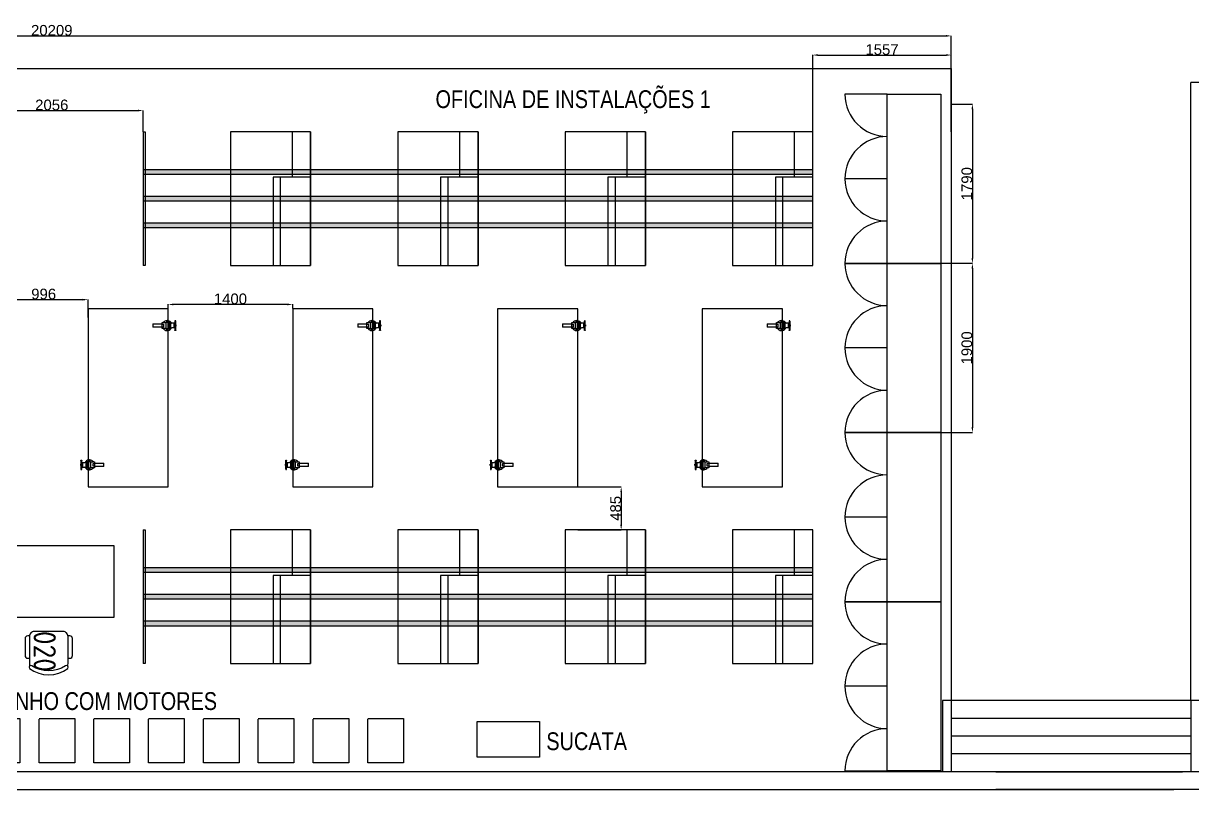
# Model space of a CAD drawing. Header units: millimetres. Extents: x 18768 to 1484868, y -11027 to 520152.
# Drawn here: x 174140 to 187274, y 267781 to 276387 of the extents above; entities that cross this region are included whole.
import ezdxf
from ezdxf.enums import TextEntityAlignment as Align

# ---------------------------------------------------------------- set-up
doc = ezdxf.new("R2010")
doc.units = ezdxf.units.MM
doc.linetypes.add('DASHED', pattern=[0.75, 0.55, -0.2])
doc.linetypes.add('DIVIDE', pattern=[2.15, 1.5, -0.2, 0.05, -0.15, 0.05, -0.2])
for name, color, linetype in [('4-MOBILIA', 4, 'Continuous'), ('A Construir', 1, 'Continuous'), ('L025-CONTORNO', 7, 'Continuous'), ('L025-IMAGIN', 1, 'DIVIDE'), ('L025-TEXTO', 7, 'Continuous'), ('L025-TRACEJ', 140, 'DASHED'), ('L035-ARRANJO-ADQUIRIR', 102, 'Continuous'), ('L035-ARRANJO-EXISTENTE', 180, 'Continuous'), ('PAREDES', 7, 'Continuous')]:
    doc.layers.add(name, color=color, linetype=linetype)
doc.styles.add('ISO-CP--25', font='isocp.shx', dxfattribs={"height": 250})
doc.styles.get("Standard").update_dxf_attribs({"font": 'arial.ttf'})
doc.dimstyles.new('ISO-25', dxfattribs={"dimtxt": 2.5, "dimasz": 2.5, "dimexe": 1.25, "dimexo": 0.625, "dimtad": 1, "dimtxsty": 'Standard', "dimcen": 2.5, "dimadec": 0, "dimazin": 0, "dimtfac": 1, "dimtmove": 0, "dimatfit": 3, "dimfxl": 1, "dimarcsym": 0})

# ---------------------------------------------------------------- blocks, each defined once
blk = doc.blocks.new('BL_SENAI_id9330820540')
at = {"layer": 'L025-TRACEJ', "color": 0}
blk.add_arc((-499, 243, 80), 800, 76.4167, 125, dxfattribs=at)
at = {"layer": 'L035-ARRANJO-EXISTENTE', "color": 0}
for p, q in [((-360, 1031, 80), (-499, 243, 80)), ((-449, 234, 80), (-310, 1022, 80)), ((-310, 1022, 80), (-360, 1031, 80)), ((-2268, -19, 80), (-958, 898, 80)), ((241, -814, 80), (-958, 898, 80)), ((-1244, -279, 80), (-1703, 376, 80)), ((-1720, 242, 80), (-2048, 12, 80)), ((-1809, -675, 80), (-499, 243, 80)), ((-1376, -250, 80), (-1720, 242, 80)), ((-499, 243, 80), (-449, 234, 80)), ((-2048, 12, 80), (-1703, -479, 80)), ((-1069, -1731, 80), (-2268, -19, 80)), ((-1703, -479, 80), (-1376, -250, 80)), ((-1219, -262, 80), (-480, -1319, 80)), ((-1162, -222, 80), (-422, -1278, 80)), ((-792, -750, 80), (-1439, -1203, 80)), ((-1069, -1731, 80), (241, -814, 80))]:
    blk.add_line(p, q, dxfattribs=at)
at = {"layer": 'L025-TEXTO', "style": 'ISO-CP--25'}
blk.add_attdef('rmp_mt_codmaterial', (15, 15), '', height=40, dxfattribs=at)
at = {"layer": 'L025-TEXTO', "style": 'ISO-CP--25', "flags": 1}
for tag in ['rmp_mt_nomeunid', 'rmp_mt_potencia', 'rmp_mt_cod']:
    blk.add_attdef(tag, (15, 15), '', height=40, dxfattribs=at)
blk = doc.blocks.new('*D130')
at = {"color": 0, "lineweight": -2, "transparency": 16777216}
for p, q in [((173431, 275169), (173431, 275409)), ((173491, 275408), (175427, 275408)), ((175487, 275169), (175487, 275409))]:
    blk.add_line(p, q, dxfattribs=at)
at = {"color": 0, "lineweight": 15, "transparency": 16777216}
for points in [[(173491, 275418), (173491, 275398), (173431, 275408)], [(175427, 275418), (175427, 275398), (175487, 275408)]]:
    blk.add_solid(points, dxfattribs=at)
at = {"layer": 'DEFPOINTS', "color": 0, "lineweight": 15, "transparency": 16777216}
for p in [(175487, 275408), (173431, 275168), (175487, 275168)]:
    blk.add_point(p, dxfattribs=at)
at = {"color": 0, "transparency": 16777216, "insert": (174459, 275470), "char_height": 120, "attachment_point": 5}
blk.add_mtext('2056', dxfattribs=at)
blk = doc.blocks.new('*D128')
at = {"color": 0, "lineweight": -2, "transparency": 16777216}
for p, q in [((183007, 275169), (183007, 276032)), ((183067, 276031), (184503, 276031)), ((184563, 275169), (184563, 276032))]:
    blk.add_line(p, q, dxfattribs=at)
at = {"color": 0, "lineweight": 15, "transparency": 16777216}
for points in [[(183067, 276041), (183067, 276021), (183007, 276031)], [(184503, 276041), (184503, 276021), (184563, 276031)]]:
    blk.add_solid(points, dxfattribs=at)
at = {"layer": 'DEFPOINTS', "color": 0, "lineweight": 15, "transparency": 16777216}
for p in [(184563, 276031), (183007, 275168), (184563, 275168)]:
    blk.add_point(p, dxfattribs=at)
at = {"color": 0, "transparency": 16777216, "insert": (183785, 276092), "char_height": 120, "attachment_point": 5}
blk.add_mtext('1557', dxfattribs=at)
blk = doc.blocks.new('*U123')
for p, q in [((-200, 250), (200, 250)), ((-200, -250), (-200, 242)), ((200, 250), (200, -250)), ((200, -250), (-200, -250))]:
    blk.add_line(p, q)
blk = doc.blocks.new('*U124')
at = {"color": 0, "linetype": 'ByBlock', "lineweight": -2, "transparency": 16777216}
for p in [(-8000, 0), (-7385, 0), (-6769, 0), (-6154, 0), (-5538, 0), (-4923, 0), (-4308, 0), (-3692, 0), (-3077, 0), (-2462, 0), (-1846, 0), (-1231, 0), (-615, 0), (0, 0)]:
    blk.add_blockref('*U123', p, dxfattribs=at)
blk = doc.blocks.new('BL_SENAI_id9320210400')
at = {"layer": 'L035-ARRANJO-ADQUIRIR', "color": 0}
for points in [[(-690, 550, -0.290756), (-310, 550, 0.829608), (-284, 579, 0.333333), (-716, 579, 0.829608), (-690, 550)], [(-710, 550, 0.129448), (-717, 523), (-717, 219, 0.414214), (-663, 164), (-338, 164, 0.414214), (-284, 219), (-284, 525, 0.120944), (-290, 550)], [(-717, 464), (-737, 464, 0.414214), (-767, 434), (-767, 244, 0.414214), (-737, 214), (-717, 214)], [(-284, 214), (-264, 214, 0.414214), (-234, 244), (-234, 434, 0.414214), (-264, 464), (-284, 464)]]:
    blk.add_lwpolyline(points, format="xyb", dxfattribs=at)
at = {"layer": 'L025-TEXTO', "style": 'ISO-CP--25'}
blk.add_attdef('rmp_mt_codmaterial', (15, 15), '', height=40, dxfattribs=at)
at = {"layer": 'L025-TEXTO', "style": 'ISO-CP--25', "flags": 1}
for tag in ['rmp_mt_nomeunid', 'rmp_mt_potencia', 'rmp_mt_cod']:
    blk.add_attdef(tag, (15, 15), '', height=40, dxfattribs=at)
blk = doc.blocks.new('BL_SENAI_id9320220810')
at = {"layer": 'L025-CONTORNO', "color": 0}
blk.add_lwpolyline([(-688, 238), (112, 238), (112, 1688), (-688, 1688)], close=True, dxfattribs=at)
at = {"layer": 'L025-TEXTO', "style": 'ISO-CP--25'}
blk.add_attdef('rmp_mt_codmaterial', (15, 15), '', height=40, dxfattribs=at)
at = {"layer": 'L025-TEXTO', "style": 'ISO-CP--25', "flags": 1}
for tag in ['rmp_mt_nomeunid', 'rmp_mt_potencia', 'rmp_mt_cod']:
    blk.add_attdef(tag, (15, 15), '', height=40, dxfattribs=at)
blk = doc.blocks.new('*D125')
at = {"color": 0, "lineweight": -2, "transparency": 16777216}
for p, q in [((164354, 275865), (164354, 276247)), ((164414, 276246), (184503, 276246)), ((184563, 275882), (184563, 276247))]:
    blk.add_line(p, q, dxfattribs=at)
at = {"color": 0, "lineweight": 15, "transparency": 16777216}
for points in [[(164414, 276256), (164414, 276236), (164354, 276246)], [(184503, 276256), (184503, 276236), (184563, 276246)]]:
    blk.add_solid(points, dxfattribs=at)
at = {"layer": 'DEFPOINTS', "color": 0, "lineweight": 15, "transparency": 16777216}
for p in [(184563, 276246), (164354, 275865), (184563, 275881)]:
    blk.add_point(p, dxfattribs=at)
at = {"color": 0, "transparency": 16777216, "insert": (174459, 276308), "char_height": 120, "attachment_point": 5}
blk.add_mtext('20209', dxfattribs=at)
blk = doc.blocks.new('*D126')
at = {"color": 0, "lineweight": -2, "transparency": 16777216}
for p, q in [((184564, 275481), (184801, 275481)), ((184800, 275421), (184800, 273752)), ((184564, 273692), (184801, 273692))]:
    blk.add_line(p, q, dxfattribs=at)
at = {"color": 0, "lineweight": 15, "transparency": 16777216}
for points in [[(184790, 275421), (184810, 275421), (184800, 275481)], [(184790, 273752), (184810, 273752), (184800, 273692)]]:
    blk.add_solid(points, dxfattribs=at)
at = {"layer": 'DEFPOINTS', "color": 0, "lineweight": 15, "transparency": 16777216}
for p in [(184563, 275481), (184563, 273692), (184800, 273692)]:
    blk.add_point(p, dxfattribs=at)
at = {"color": 0, "transparency": 16777216, "insert": (184738, 274586), "char_height": 120, "attachment_point": 5, "rotation": 90}
blk.add_mtext('1790', dxfattribs=at)
blk = doc.blocks.new('*D134')
at = {"color": 0, "lineweight": -2, "transparency": 16777216}
for p, q in [((184444, 273692), (184801, 273692)), ((184800, 273632), (184800, 271852)), ((184444, 271792), (184801, 271792))]:
    blk.add_line(p, q, dxfattribs=at)
at = {"color": 0, "lineweight": 15, "transparency": 16777216}
for points in [[(184790, 273632), (184810, 273632), (184800, 273692)], [(184790, 271852), (184810, 271852), (184800, 271792)]]:
    blk.add_solid(points, dxfattribs=at)
at = {"layer": 'DEFPOINTS', "color": 0, "lineweight": 15, "transparency": 16777216}
for p in [(184444, 273692), (184444, 271792), (184800, 271792)]:
    blk.add_point(p, dxfattribs=at)
at = {"color": 0, "transparency": 16777216, "insert": (184738, 272742), "char_height": 120, "attachment_point": 5, "rotation": 90}
blk.add_mtext('1900', dxfattribs=at)
blk = doc.blocks.new('*D137')
at = {"color": 0, "lineweight": -2, "transparency": 16777216}
for p, q in [((175766, 273183), (175766, 273232)), ((177106, 273230), (175826, 273230)), ((177166, 273183), (177166, 273232))]:
    blk.add_line(p, q, dxfattribs=at)
at = {"color": 0, "lineweight": 15, "transparency": 16777216}
for points in [[(175826, 273240), (175826, 273220), (175766, 273230)], [(177106, 273240), (177106, 273220), (177166, 273230)]]:
    blk.add_solid(points, dxfattribs=at)
at = {"layer": 'DEFPOINTS', "color": 0, "lineweight": 15, "transparency": 16777216}
for p in [(175766, 273230), (175766, 273183), (177166, 273183)]:
    blk.add_point(p, dxfattribs=at)
at = {"color": 0, "transparency": 16777216, "insert": (176466, 273292), "char_height": 120, "attachment_point": 5}
blk.add_mtext('1400', dxfattribs=at)
blk = doc.blocks.new('*D138')
at = {"color": 0, "lineweight": -2, "transparency": 16777216}
for p, q in [((173871, 273083), (173871, 273286)), ((173931, 273284), (174806, 273284)), ((174866, 273083), (174866, 273286))]:
    blk.add_line(p, q, dxfattribs=at)
at = {"color": 0, "lineweight": 15, "transparency": 16777216}
for points in [[(173931, 273294), (173931, 273274), (173871, 273284)], [(174806, 273294), (174806, 273274), (174866, 273284)]]:
    blk.add_solid(points, dxfattribs=at)
at = {"layer": 'DEFPOINTS', "color": 0, "lineweight": 15, "transparency": 16777216}
for p in [(174866, 273284), (173871, 273083), (174866, 273083)]:
    blk.add_point(p, dxfattribs=at)
at = {"color": 0, "transparency": 16777216, "insert": (174368, 273346), "char_height": 120, "attachment_point": 5}
blk.add_mtext('996', dxfattribs=at)
blk = doc.blocks.new('*D139')
at = {"color": 0, "lineweight": -2, "transparency": 16777216}
for p, q in [((180367, 271183), (180856, 271183)), ((180855, 271123), (180855, 270757)), ((180367, 270697), (180856, 270697))]:
    blk.add_line(p, q, dxfattribs=at)
at = {"color": 0, "lineweight": 15, "transparency": 16777216}
for points in [[(180845, 271123), (180865, 271123), (180855, 271183)], [(180845, 270757), (180865, 270757), (180855, 270697)]]:
    blk.add_solid(points, dxfattribs=at)
at = {"layer": 'DEFPOINTS', "color": 0, "lineweight": 15, "transparency": 16777216}
for p in [(180366, 271183), (180366, 270697), (180855, 270697)]:
    blk.add_point(p, dxfattribs=at)
at = {"color": 0, "transparency": 16777216, "insert": (180793, 270940), "char_height": 120, "attachment_point": 5, "rotation": 90}
blk.add_mtext('485', dxfattribs=at)

msp = doc.modelspace()

# ---------------------------------------------------------------- hatches: boundary and pattern name
at = {"true_color": 0xf4ee51}
h = msp.add_hatch(color=41, dxfattribs=at)
h.dxf.hatch_style = 1
h.paths.add_polyline_path([(176466.688, 274742.917), (175486.688, 274742.917), (175486.688, 274692.917), (176466.688, 274692.917)])
h.paths.add_polyline_path([(176946.553, 274742.917), (176466.688, 274742.917), (176466.688, 274692.917), (176946.553, 274692.917)])
h.paths.add_polyline_path([(177026.308, 274742.917), (176946.553, 274742.917), (176946.553, 274692.917), (177026.308, 274692.917)])
h.paths.add_polyline_path([(177366.688, 274742.917), (177026.308, 274742.917), (177026.308, 274692.917), (177366.688, 274692.917)])
h.paths.add_polyline_path([(178346.688, 274742.917), (177366.688, 274742.917), (177366.688, 274692.917), (178346.688, 274692.917)])
h.paths.add_polyline_path([(178826.553, 274742.917), (178346.688, 274742.917), (178346.688, 274692.917), (178826.553, 274692.917)])
h.paths.add_polyline_path([(178906.308, 274742.917), (178826.553, 274742.917), (178826.553, 274692.917), (178906.308, 274692.917)])
h.paths.add_polyline_path([(179246.688, 274742.917), (178906.308, 274742.917), (178906.308, 274692.917), (179246.688, 274692.917)])
h.paths.add_polyline_path([(180226.688, 274742.917), (179246.688, 274742.917), (179246.688, 274692.917), (180226.688, 274692.917)])
h.paths.add_polyline_path([(181126.688, 274742.917), (180226.688, 274742.917), (180226.688, 274692.917), (181126.688, 274692.917)])
h.paths.add_polyline_path([(182106.688, 274742.917), (181126.688, 274742.917), (181126.688, 274692.917), (182106.688, 274692.917)])
h.paths.add_polyline_path([(182586.553, 274742.917), (182106.688, 274742.917), (182106.688, 274692.917), (182586.553, 274692.917)])
h.paths.add_polyline_path([(182666.308, 274742.917), (182586.553, 274742.917), (182586.553, 274692.917), (182666.308, 274692.917)])
h.paths.add_polyline_path([(183006.688, 274742.917), (182666.308, 274742.917), (182666.308, 274692.917), (183006.688, 274692.917)])
h = msp.add_hatch(color=41, dxfattribs=at)
h.dxf.hatch_style = 1
h.paths.add_polyline_path([(176466.688, 274442.917), (175486.688, 274442.917), (175486.688, 274392.917), (176466.688, 274392.917)])
h.paths.add_polyline_path([(176946.553, 274442.917), (176466.688, 274442.917), (176466.688, 274392.917), (176946.553, 274392.917)])
h.paths.add_polyline_path([(177026.307, 274442.917), (176946.553, 274442.917), (176946.553, 274392.917), (177026.307, 274392.917)])
h.paths.add_polyline_path([(177366.688, 274442.917), (177026.307, 274442.917), (177026.307, 274392.917), (177366.688, 274392.917)])
h.paths.add_polyline_path([(178346.688, 274442.917), (177366.688, 274442.917), (177366.688, 274392.917), (178346.688, 274392.917)])
h.paths.add_polyline_path([(178826.553, 274442.917), (178346.688, 274442.917), (178346.688, 274392.917), (178826.553, 274392.917)])
h.paths.add_polyline_path([(178906.307, 274442.917), (178826.553, 274442.917), (178826.553, 274392.917), (178906.307, 274392.917)])
h.paths.add_polyline_path([(179246.688, 274442.917), (178906.307, 274442.917), (178906.307, 274392.917), (179246.688, 274392.917)])
h.paths.add_polyline_path([(180226.688, 274442.917), (179246.688, 274442.917), (179246.688, 274392.917), (180226.688, 274392.917)])
h.paths.add_polyline_path([(181126.688, 274442.917), (180226.688, 274442.917), (180226.688, 274392.917), (181126.688, 274392.917)])
h.paths.add_polyline_path([(182106.688, 274442.917), (181126.688, 274442.917), (181126.688, 274392.917), (182106.688, 274392.917)])
h.paths.add_polyline_path([(182586.553, 274442.917), (182106.688, 274442.917), (182106.688, 274392.917), (182586.553, 274392.917)])
h.paths.add_polyline_path([(182666.307, 274442.917), (182586.553, 274442.917), (182586.553, 274392.917), (182666.307, 274392.917)])
h.paths.add_polyline_path([(183006.688, 274442.917), (182666.307, 274442.917), (182666.307, 274392.917), (183006.688, 274392.917)])
h = msp.add_hatch(color=41, dxfattribs=at)
h.dxf.hatch_style = 1
h.paths.add_polyline_path([(176466.688, 274142.917), (175486.688, 274142.917), (175486.688, 274092.917), (176466.688, 274092.917)])
h.paths.add_polyline_path([(176946.553, 274142.917), (176466.688, 274142.917), (176466.688, 274092.917), (176946.553, 274092.917)])
h.paths.add_polyline_path([(177026.308, 274142.917), (176946.553, 274142.917), (176946.553, 274092.917), (177026.308, 274092.917)])
h.paths.add_polyline_path([(177366.688, 274142.917), (177026.308, 274142.917), (177026.308, 274092.917), (177366.688, 274092.917)])
h.paths.add_polyline_path([(178346.688, 274142.917), (177366.688, 274142.917), (177366.688, 274092.917), (178346.688, 274092.917)])
h.paths.add_polyline_path([(178826.553, 274142.917), (178346.688, 274142.917), (178346.688, 274092.917), (178826.553, 274092.917)])
h.paths.add_polyline_path([(178906.308, 274142.917), (178826.553, 274142.917), (178826.553, 274092.917), (178906.308, 274092.917)])
h.paths.add_polyline_path([(179246.688, 274142.917), (178906.308, 274142.917), (178906.308, 274092.917), (179246.688, 274092.917)])
h.paths.add_polyline_path([(180226.688, 274142.917), (179246.688, 274142.917), (179246.688, 274092.917), (180226.688, 274092.917)])
h.paths.add_polyline_path([(181126.688, 274142.917), (180226.688, 274142.917), (180226.688, 274092.917), (181126.688, 274092.917)])
h.paths.add_polyline_path([(182106.688, 274142.917), (181126.688, 274142.917), (181126.688, 274092.917), (182106.688, 274092.917)])
h.paths.add_polyline_path([(182586.553, 274142.917), (182106.688, 274142.917), (182106.688, 274092.917), (182586.553, 274092.917)])
h.paths.add_polyline_path([(182666.308, 274142.917), (182586.553, 274142.917), (182586.553, 274092.917), (182666.308, 274092.917)])
h.paths.add_polyline_path([(183006.688, 274142.917), (182666.308, 274142.917), (182666.308, 274092.917), (183006.688, 274092.917)])
h = msp.add_hatch(color=41, dxfattribs=at)
h.dxf.hatch_style = 1
h.paths.add_polyline_path([(176466.688, 270272.139), (175486.688, 270272.139), (175486.688, 270222.139), (176466.688, 270222.139)])
h.paths.add_polyline_path([(176946.553, 270272.139), (176466.688, 270272.139), (176466.688, 270222.139), (176946.553, 270222.139)])
h.paths.add_polyline_path([(177026.308, 270272.139), (176946.553, 270272.139), (176946.553, 270222.139), (177026.308, 270222.139)])
h.paths.add_polyline_path([(177366.688, 270272.139), (177026.308, 270272.139), (177026.308, 270222.139), (177366.688, 270222.139)])
h.paths.add_polyline_path([(178346.688, 270272.139), (177366.688, 270272.139), (177366.688, 270222.139), (178346.688, 270222.139)])
h.paths.add_polyline_path([(178826.553, 270272.139), (178346.688, 270272.139), (178346.688, 270222.139), (178826.553, 270222.139)])
h.paths.add_polyline_path([(178906.308, 270272.139), (178826.553, 270272.139), (178826.553, 270222.139), (178906.308, 270222.139)])
h.paths.add_polyline_path([(179246.688, 270272.139), (178906.308, 270272.139), (178906.308, 270222.139), (179246.688, 270222.139)])
h.paths.add_polyline_path([(180226.688, 270272.139), (179246.688, 270272.139), (179246.688, 270222.139), (180226.688, 270222.139)])
h.paths.add_polyline_path([(181126.688, 270272.139), (180226.688, 270272.139), (180226.688, 270222.139), (181126.688, 270222.139)])
h.paths.add_polyline_path([(182106.688, 270272.139), (181126.688, 270272.139), (181126.688, 270222.139), (182106.688, 270222.139)])
h.paths.add_polyline_path([(182586.553, 270272.139), (182106.688, 270272.139), (182106.688, 270222.139), (182586.553, 270222.139)])
h.paths.add_polyline_path([(182666.308, 270272.139), (182586.553, 270272.139), (182586.553, 270222.139), (182666.308, 270222.139)])
h.paths.add_polyline_path([(183006.688, 270272.139), (182666.308, 270272.139), (182666.308, 270222.139), (183006.688, 270222.139)])
h = msp.add_hatch(color=41, dxfattribs=at)
h.dxf.hatch_style = 1
h.paths.add_polyline_path([(176466.688, 269972.139), (175486.688, 269972.139), (175486.688, 269922.139), (176466.688, 269922.139)])
h.paths.add_polyline_path([(176946.553, 269972.139), (176466.688, 269972.139), (176466.688, 269922.139), (176946.553, 269922.139)])
h.paths.add_polyline_path([(177026.307, 269972.139), (176946.553, 269972.139), (176946.553, 269922.139), (177026.307, 269922.139)])
h.paths.add_polyline_path([(177366.688, 269972.139), (177026.307, 269972.139), (177026.307, 269922.139), (177366.688, 269922.139)])
h.paths.add_polyline_path([(178346.688, 269972.139), (177366.688, 269972.139), (177366.688, 269922.139), (178346.688, 269922.139)])
h.paths.add_polyline_path([(178826.553, 269972.139), (178346.688, 269972.139), (178346.688, 269922.139), (178826.553, 269922.139)])
h.paths.add_polyline_path([(178906.307, 269972.139), (178826.553, 269972.139), (178826.553, 269922.139), (178906.307, 269922.139)])
h.paths.add_polyline_path([(179246.688, 269972.139), (178906.307, 269972.139), (178906.307, 269922.139), (179246.688, 269922.139)])
h.paths.add_polyline_path([(180226.688, 269972.139), (179246.688, 269972.139), (179246.688, 269922.139), (180226.688, 269922.139)])
h.paths.add_polyline_path([(181126.688, 269972.139), (180226.688, 269972.139), (180226.688, 269922.139), (181126.688, 269922.139)])
h.paths.add_polyline_path([(182106.688, 269972.139), (181126.688, 269972.139), (181126.688, 269922.139), (182106.688, 269922.139)])
h.paths.add_polyline_path([(182586.553, 269972.139), (182106.688, 269972.139), (182106.688, 269922.139), (182586.553, 269922.139)])
h.paths.add_polyline_path([(182666.307, 269972.139), (182586.553, 269972.139), (182586.553, 269922.139), (182666.307, 269922.139)])
h.paths.add_polyline_path([(183006.688, 269972.139), (182666.307, 269972.139), (182666.307, 269922.139), (183006.688, 269922.139)])
h = msp.add_hatch(color=41, dxfattribs=at)
h.dxf.hatch_style = 1
h.paths.add_polyline_path([(176466.688, 269672.139), (175486.688, 269672.139), (175486.688, 269622.139), (176466.688, 269622.139)])
h.paths.add_polyline_path([(176946.553, 269672.139), (176466.688, 269672.139), (176466.688, 269622.139), (176946.553, 269622.139)])
h.paths.add_polyline_path([(177026.308, 269672.139), (176946.553, 269672.139), (176946.553, 269622.139), (177026.308, 269622.139)])
h.paths.add_polyline_path([(177366.688, 269672.139), (177026.308, 269672.139), (177026.308, 269622.139), (177366.688, 269622.139)])
h.paths.add_polyline_path([(178346.688, 269672.139), (177366.688, 269672.139), (177366.688, 269622.139), (178346.688, 269622.139)])
h.paths.add_polyline_path([(178826.553, 269672.139), (178346.688, 269672.139), (178346.688, 269622.139), (178826.553, 269622.139)])
h.paths.add_polyline_path([(178906.308, 269672.139), (178826.553, 269672.139), (178826.553, 269622.139), (178906.308, 269622.139)])
h.paths.add_polyline_path([(179246.688, 269672.139), (178906.308, 269672.139), (178906.308, 269622.139), (179246.688, 269622.139)])
h.paths.add_polyline_path([(180226.688, 269672.139), (179246.688, 269672.139), (179246.688, 269622.139), (180226.688, 269622.139)])
h.paths.add_polyline_path([(181126.688, 269672.139), (180226.688, 269672.139), (180226.688, 269622.139), (181126.688, 269622.139)])
h.paths.add_polyline_path([(182106.688, 269672.139), (181126.688, 269672.139), (181126.688, 269622.139), (182106.688, 269622.139)])
h.paths.add_polyline_path([(182586.553, 269672.139), (182106.688, 269672.139), (182106.688, 269622.139), (182586.553, 269622.139)])
h.paths.add_polyline_path([(182666.308, 269672.139), (182586.553, 269672.139), (182586.553, 269622.139), (182666.308, 269622.139)])
h.paths.add_polyline_path([(183006.688, 269672.139), (182666.308, 269672.139), (182666.308, 269622.139), (183006.688, 269622.139)])

# ---------------------------------------------------------------- linework, layer by layer
for p, q in [((175486.688, 275167.917), (175506.688, 275167.917)), ((175506.688, 275167.917), (175506.688, 273667.917)), ((176466.688, 275167.917), (176466.688, 273667.917)), ((177157.999, 275167.917), (177157.999, 274658.417)), ((178346.688, 275167.917), (178346.688, 273667.917)), ((179037.999, 275167.917), (179037.999, 274658.417)), ((180226.688, 275167.917), (180226.688, 273667.917)), ((180917.999, 275167.917), (180917.999, 274658.417)), ((182106.688, 275167.917), (182106.688, 273667.917)), ((182797.999, 275167.917), (182797.999, 274658.417)), ((183006.688, 274742.917), (175486.688, 274742.917)), ((175486.688, 274742.917), (175486.688, 274692.917)), ((175486.688, 274692.917), (183006.688, 274692.917)), ((177366.688, 274658.417), (176946.553, 274658.417)), ((176946.553, 274658.417), (176946.553, 273667.917)), ((177026.307, 274658.417), (177026.307, 273667.917)), ((179246.688, 274658.417), (178826.553, 274658.417)), ((178826.553, 274658.417), (178826.553, 273667.917)), ((178906.307, 274658.417), (178906.307, 273667.917)), ((181126.688, 274658.417), (180706.553, 274658.417)), ((180706.553, 274658.417), (180706.553, 273667.917)), ((180786.307, 274658.417), (180786.307, 273667.917)), ((183006.688, 274658.417), (182586.553, 274658.417)), ((182586.553, 274658.417), (182586.553, 273667.917)), ((182666.307, 274658.417), (182666.307, 273667.917)), ((183006.688, 274692.917), (183006.688, 274742.917)), ((183006.688, 274442.917), (175486.688, 274442.917)), ((175486.688, 274442.917), (175486.688, 274392.917)), ((175486.688, 274392.917), (183006.688, 274392.917)), ((183006.688, 274392.917), (183006.688, 274442.917)), ((183006.688, 274142.917), (175486.688, 274142.917)), ((175486.688, 274142.917), (175486.688, 274092.917)), ((183006.688, 274092.917), (183006.688, 274142.917)), ((175486.688, 274092.917), (183006.688, 274092.917)), ((175506.688, 273667.917), (175486.688, 273667.917)), ((175486.688, 270697.139), (175506.688, 270697.139)), ((175506.688, 270697.139), (175506.688, 269197.139)), ((176466.688, 270697.139), (176466.688, 269197.139)), ((177157.999, 270697.139), (177157.999, 270187.639)), ((178346.688, 270697.139), (178346.688, 269197.139)), ((179037.999, 270697.139), (179037.999, 270187.639)), ((180226.688, 270697.139), (180226.688, 269197.139)), ((180917.999, 270697.139), (180917.999, 270187.639)), ((182106.688, 270697.139), (182106.688, 269197.139)), ((182797.999, 270697.139), (182797.999, 270187.639)), ((183006.688, 270272.139), (175486.688, 270272.139)), ((175486.688, 270272.139), (175486.688, 270222.139)), ((175486.688, 270222.139), (183006.688, 270222.139)), ((177366.688, 270187.639), (176946.553, 270187.639)), ((176946.553, 270187.639), (176946.553, 269197.139)), ((177026.307, 270187.639), (177026.307, 269197.139)), ((179246.688, 270187.639), (178826.553, 270187.639)), ((178826.553, 270187.639), (178826.553, 269197.139)), ((178906.307, 270187.639), (178906.307, 269197.139)), ((181126.688, 270187.639), (180706.553, 270187.639)), ((180706.553, 270187.639), (180706.553, 269197.139)), ((180786.307, 270187.639), (180786.307, 269197.139)), ((183006.688, 270187.639), (182586.553, 270187.639)), ((182586.553, 270187.639), (182586.553, 269197.139)), ((182666.307, 270187.639), (182666.307, 269197.139)), ((183006.688, 270222.139), (183006.688, 270272.139)), ((183006.688, 269972.139), (175486.688, 269972.139)), ((175486.688, 269972.139), (175486.688, 269922.139)), ((175486.688, 269922.139), (183006.688, 269922.139)), ((183006.688, 269922.139), (183006.688, 269972.139)), ((183006.688, 269672.139), (175486.688, 269672.139)), ((175486.688, 269672.139), (175486.688, 269622.139)), ((183006.688, 269622.139), (183006.688, 269672.139)), ((175486.688, 269622.139), (183006.688, 269622.139)), ((175506.688, 269197.139), (175486.688, 269197.139)), ((179237.999, 268546.773), (179937.999, 268546.773)), ((179237.999, 268146.773), (179237.999, 268546.773)), ((179937.999, 268546.773), (179937.999, 268146.773)), ((179937.999, 268146.773), (179237.999, 268146.773))]:
    msp.add_line(p, q)
at = {"color": 2}
for p, q in [((183843.869, 274641.589), (183368.869, 274641.589)), ((183843.869, 272741.589), (183368.869, 272741.589)), ((183843.869, 270841.589), (183368.869, 270841.589)), ((183843.869, 268941.589), (183368.869, 268941.589))]:
    msp.add_line(p, q, dxfattribs=at)
for points in [[(183843.869, 275591.589), (183368.869, 275591.589, 0.414213562), (183843.869, 275116.589, 0.414213562), (183368.869, 274641.589, 0.414213562), (183843.869, 274166.589, 0.414213562), (183368.869, 273691.589), (183843.869, 273691.589)], [(183843.869, 273691.589), (183368.869, 273691.589, 0.414213562), (183843.869, 273216.589, 0.414213562), (183368.869, 272741.589, 0.414213562), (183843.869, 272266.589, 0.414213562), (183368.869, 271791.589), (183843.869, 271791.589)], [(183843.869, 271791.589), (183368.869, 271791.589, 0.414213562), (183843.869, 271316.589, 0.414213562), (183368.869, 270841.589, 0.414213562), (183843.869, 270366.589, 0.414213562), (183368.869, 269891.589), (183843.869, 269891.589)], [(183843.869, 269891.589), (183368.869, 269891.589, 0.414213562), (183843.869, 269416.589, 0.414213562), (183368.869, 268941.589, 0.414213562), (183843.869, 268466.589, 0.414213562), (183368.869, 267991.589), (183843.869, 267991.589)]]:
    msp.add_lwpolyline(points, format="xyb", dxfattribs=at)
for points in [[(184443.869, 275591.589), (184443.869, 273691.589), (183843.869, 273691.589), (183843.869, 275591.589)], [(184443.869, 273691.589), (184443.869, 271791.589), (183843.869, 271791.589), (183843.869, 273691.589)], [(184443.869, 271791.589), (184443.869, 269891.589), (183843.869, 269891.589), (183843.869, 271791.589)], [(184443.869, 269891.589), (184443.869, 267991.589), (183843.869, 267991.589), (183843.869, 269891.589)]]:
    msp.add_lwpolyline(points, close=True)
for points in [[(175486.688, 275167.917), (175486.688, 273667.917)], [(177366.688, 273667.917), (177366.688, 275167.917), (176466.688, 275167.917)], [(177366.688, 275167.917), (177366.688, 273667.917)], [(179246.688, 273667.917), (179246.688, 275167.917), (178346.688, 275167.917)], [(179246.688, 275167.917), (179246.688, 273667.917)], [(181126.688, 273667.917), (181126.688, 275167.917), (180226.688, 275167.917)], [(181126.688, 275167.917), (181126.688, 273667.917)], [(183006.688, 273667.917), (183006.688, 275167.917), (182106.688, 275167.917)], [(176466.688, 273667.917), (177366.688, 273667.917), (177366.688, 274692.917)], [(178346.688, 273667.917), (179246.688, 273667.917), (179246.688, 274692.917)], [(180226.688, 273667.917), (181126.688, 273667.917), (181126.688, 274692.917)], [(182106.688, 273667.917), (183006.688, 273667.917), (183006.688, 274692.917)], [(175486.688, 270697.139), (175486.688, 269197.139)], [(177366.688, 269197.139), (177366.688, 270697.139), (176466.688, 270697.139)], [(177366.688, 270697.139), (177366.688, 269197.139)], [(179246.688, 269197.139), (179246.688, 270697.139), (178346.688, 270697.139)], [(179246.688, 270697.139), (179246.688, 269197.139)], [(181126.688, 269197.139), (181126.688, 270697.139), (180226.688, 270697.139)], [(181126.688, 270697.139), (181126.688, 269197.139)], [(183006.688, 269197.139), (183006.688, 270697.139), (182106.688, 270697.139)], [(176466.688, 269197.139), (177366.688, 269197.139), (177366.688, 270222.139)], [(178346.688, 269197.139), (179246.688, 269197.139), (179246.688, 270222.139)], [(180226.688, 269197.139), (181126.688, 269197.139), (181126.688, 270222.139)], [(182106.688, 269197.139), (183006.688, 269197.139), (183006.688, 270222.139)]]:
    msp.add_lwpolyline(points)
at = {"layer": 'A Construir'}
for p, q in [((164354.028, 275881.257), (184563.279, 275881.257)), ((184563.279, 275881.257), (184563.279, 268781.257))]:
    msp.add_line(p, q, dxfattribs=at)
at = {"layer": 'L025-IMAGIN'}
for p in [(187253.279, 268781.257), (221923.279, 275721.257)]:
    msp.add_line(p, (187253.279, 275721.257), dxfattribs=at)
at = {"layer": 'L035-ARRANJO-ADQUIRIR'}
for p, q in [((175595.1, 273011.064), (175595.1, 272974.403)), ((175595.1, 273011.064), (175699.808, 273011.064)), ((175699.808, 272974.403), (175595.1, 272974.403)), ((175699.808, 273027.024), (175740.693, 273027.024)), ((175699.808, 272958.443), (175699.808, 273027.024)), ((175740.693, 272958.443), (175699.808, 272958.443)), ((175766.671, 273030.732), (175760.819, 273030.732)), ((175760.819, 273022.53), (175760.819, 272954.734)), ((175760.819, 272954.734), (175766.671, 272954.734)), ((175766.671, 272954.734), (175766.671, 273030.732)), ((175773.396, 273030.732), (175779.248, 273030.732)), ((175773.396, 272954.734), (175773.396, 273030.732)), ((175779.248, 272954.734), (175773.396, 272954.734)), ((175779.248, 273022.53), (175779.248, 272954.734)), ((175796.786, 272977.568), (175796.786, 273007.898)), ((175835.285, 273019.371), (175808.146, 273019.371)), ((175835.285, 272966.095), (175808.146, 272966.095)), ((175830.867, 273019.371), (175830.867, 272966.095)), ((175835.285, 273019.371), (175835.285, 272966.095)), ((177895.1, 273011.064), (177895.1, 272974.403)), ((177895.1, 273011.064), (177999.808, 273011.064)), ((177999.808, 272974.403), (177895.1, 272974.403)), ((177999.808, 273027.024), (178040.693, 273027.024)), ((177999.808, 272958.443), (177999.808, 273027.024)), ((178040.693, 272958.443), (177999.808, 272958.443)), ((178066.671, 273030.732), (178060.819, 273030.732)), ((178060.819, 273022.53), (178060.819, 272954.734)), ((178060.819, 272954.734), (178066.671, 272954.734)), ((178066.671, 272954.734), (178066.671, 273030.732)), ((178073.396, 273030.732), (178079.248, 273030.732)), ((178073.396, 272954.734), (178073.396, 273030.732)), ((178079.248, 272954.734), (178073.396, 272954.734)), ((178079.248, 273022.53), (178079.248, 272954.734)), ((178096.786, 272977.568), (178096.786, 273007.898)), ((178135.285, 273019.371), (178108.146, 273019.371)), ((178135.285, 272966.095), (178108.146, 272966.095)), ((178130.867, 273019.371), (178130.867, 272966.095)), ((178135.285, 273019.371), (178135.285, 272966.095)), ((180195.1, 273011.064), (180195.1, 272974.403)), ((180195.1, 273011.064), (180299.808, 273011.064)), ((180299.808, 272974.403), (180195.1, 272974.403)), ((180299.808, 273027.024), (180340.693, 273027.024)), ((180299.808, 272958.443), (180299.808, 273027.024)), ((180340.693, 272958.443), (180299.808, 272958.443)), ((180366.671, 273030.732), (180360.819, 273030.732)), ((180360.819, 273022.53), (180360.819, 272954.734)), ((180360.819, 272954.734), (180366.671, 272954.734)), ((180366.671, 272954.734), (180366.671, 273030.732)), ((180373.396, 273030.732), (180379.248, 273030.732)), ((180373.396, 272954.734), (180373.396, 273030.732)), ((180379.248, 272954.734), (180373.396, 272954.734)), ((180379.248, 273022.53), (180379.248, 272954.734)), ((180396.786, 272977.568), (180396.786, 273007.898)), ((180435.285, 273019.371), (180408.146, 273019.371)), ((180435.285, 272966.095), (180408.146, 272966.095)), ((180430.867, 273019.371), (180430.867, 272966.095)), ((180435.285, 273019.371), (180435.285, 272966.095)), ((182495.1, 273011.064), (182495.1, 272974.403)), ((182495.1, 273011.064), (182599.808, 273011.064)), ((182599.808, 272974.403), (182495.1, 272974.403)), ((182599.808, 273027.024), (182640.693, 273027.024)), ((182599.808, 272958.443), (182599.808, 273027.024)), ((182640.693, 272958.443), (182599.808, 272958.443)), ((182666.671, 273030.732), (182660.819, 273030.732)), ((182660.819, 273022.53), (182660.819, 272954.734)), ((182660.819, 272954.734), (182666.671, 272954.734)), ((182666.671, 272954.734), (182666.671, 273030.732)), ((182673.396, 273030.732), (182679.248, 273030.732)), ((182673.396, 272954.734), (182673.396, 273030.732)), ((182679.248, 272954.734), (182673.396, 272954.734)), ((182679.248, 273022.53), (182679.248, 272954.734)), ((182696.786, 272977.568), (182696.786, 273007.898)), ((182735.285, 273019.371), (182708.146, 273019.371)), ((182735.285, 272966.095), (182708.146, 272966.095)), ((182730.867, 273019.371), (182730.867, 272966.095)), ((182735.285, 273019.371), (182735.285, 272966.095)), ((174802.292, 271402.146), (174802.292, 271455.422)), ((174802.292, 271455.422), (174829.43, 271455.422)), ((174802.292, 271402.146), (174829.43, 271402.146)), ((174806.709, 271402.146), (174806.709, 271455.422)), ((174840.791, 271443.948), (174840.791, 271413.619)), ((174858.328, 271466.783), (174864.18, 271466.783)), ((174858.328, 271398.987), (174858.328, 271466.783)), ((174864.18, 271390.785), (174858.328, 271390.785)), ((174864.18, 271466.783), (174864.18, 271390.785)), ((174876.757, 271466.783), (174870.906, 271466.783)), ((174870.906, 271466.783), (174870.906, 271390.785)), ((174870.906, 271390.785), (174876.757, 271390.785)), ((174876.757, 271398.987), (174876.757, 271466.783)), ((174896.884, 271463.074), (174937.768, 271463.074)), ((174937.768, 271394.493), (174896.884, 271394.493)), ((174937.768, 271463.074), (174937.768, 271394.493)), ((174937.768, 271447.114), (175042.476, 271447.114)), ((175042.476, 271410.453), (174937.768, 271410.453)), ((175042.476, 271410.453), (175042.476, 271447.114)), ((177102.292, 271402.146), (177102.292, 271455.422)), ((177102.292, 271455.422), (177129.43, 271455.422)), ((177102.292, 271402.146), (177129.43, 271402.146)), ((177106.709, 271402.146), (177106.709, 271455.422)), ((177140.791, 271443.948), (177140.791, 271413.619)), ((177158.328, 271466.783), (177164.18, 271466.783)), ((177158.328, 271398.987), (177158.328, 271466.783)), ((177164.18, 271390.785), (177158.328, 271390.785)), ((177164.18, 271466.783), (177164.18, 271390.785)), ((177176.757, 271466.783), (177170.906, 271466.783)), ((177170.906, 271466.783), (177170.906, 271390.785)), ((177170.906, 271390.785), (177176.757, 271390.785)), ((177176.757, 271398.987), (177176.757, 271466.783)), ((177196.884, 271463.074), (177237.768, 271463.074)), ((177237.768, 271394.493), (177196.884, 271394.493)), ((177237.768, 271463.074), (177237.768, 271394.493)), ((177237.768, 271447.114), (177342.476, 271447.114)), ((177342.476, 271410.453), (177237.768, 271410.453)), ((177342.476, 271410.453), (177342.476, 271447.114)), ((179402.292, 271402.146), (179402.292, 271455.422)), ((179402.292, 271455.422), (179429.43, 271455.422)), ((179402.292, 271402.146), (179429.43, 271402.146)), ((179406.709, 271402.146), (179406.709, 271455.422)), ((179440.791, 271443.948), (179440.791, 271413.619)), ((179458.328, 271466.783), (179464.18, 271466.783)), ((179458.328, 271398.987), (179458.328, 271466.783)), ((179464.18, 271390.785), (179458.328, 271390.785)), ((179464.18, 271466.783), (179464.18, 271390.785)), ((179476.757, 271466.783), (179470.906, 271466.783)), ((179470.906, 271466.783), (179470.906, 271390.785)), ((179470.906, 271390.785), (179476.757, 271390.785)), ((179476.757, 271398.987), (179476.757, 271466.783)), ((179496.884, 271463.074), (179537.768, 271463.074)), ((179537.768, 271394.493), (179496.884, 271394.493)), ((179537.768, 271463.074), (179537.768, 271394.493)), ((179537.768, 271447.114), (179642.476, 271447.114)), ((179642.476, 271410.453), (179537.768, 271410.453)), ((179642.476, 271410.453), (179642.476, 271447.114)), ((181702.292, 271402.146), (181702.292, 271455.422)), ((181702.292, 271455.422), (181729.43, 271455.422)), ((181702.292, 271402.146), (181729.43, 271402.146)), ((181706.709, 271402.146), (181706.709, 271455.422)), ((181740.791, 271443.948), (181740.791, 271413.619)), ((181758.328, 271466.783), (181764.18, 271466.783)), ((181758.328, 271398.987), (181758.328, 271466.783)), ((181764.18, 271390.785), (181758.328, 271390.785)), ((181764.18, 271466.783), (181764.18, 271390.785)), ((181776.757, 271466.783), (181770.906, 271466.783)), ((181770.906, 271466.783), (181770.906, 271390.785)), ((181770.906, 271390.785), (181776.757, 271390.785)), ((181776.757, 271398.987), (181776.757, 271466.783)), ((181796.884, 271463.074), (181837.768, 271463.074)), ((181837.768, 271394.493), (181796.884, 271394.493)), ((181837.768, 271463.074), (181837.768, 271394.493)), ((181837.768, 271447.114), (181942.476, 271447.114)), ((181942.476, 271410.453), (181837.768, 271410.453)), ((181942.476, 271410.453), (181942.476, 271447.114))]:
    msp.add_line(p, q, dxfattribs=at)
for points in [[(174866.307, 273182.528), (174866.307, 271182.528), (175766.307, 271182.528), (175766.307, 273182.528)], [(177166.307, 273182.528), (177166.307, 271182.528), (178066.307, 271182.528), (178066.307, 273182.528)], [(179466.307, 273182.528), (179466.307, 271182.528), (180366.307, 271182.528), (180366.307, 273182.528)], [(181766.307, 273182.528), (181766.307, 271182.528), (182666.307, 271182.528), (182666.307, 273182.528)], [(175841.284, 273046.392), (175841.284, 273042.278), (175850.675, 273042.278), (175850.675, 273046.392)], [(178141.284, 273046.392), (178141.284, 273042.278), (178150.675, 273042.278), (178150.675, 273046.392)], [(180441.284, 273046.392), (180441.284, 273042.278), (180450.675, 273042.278), (180450.675, 273046.392)], [(182741.284, 273046.392), (182741.284, 273042.278), (182750.675, 273042.278), (182750.675, 273046.392)], [(175699.808, 272976.554), (175699.808, 273008.912), (175715.469, 273008.912), (175715.469, 272976.554)], [(175743.281, 273030.732), (175760.819, 273030.732), (175760.819, 272954.734), (175743.281, 272954.734)], [(175796.786, 273030.732), (175779.248, 273030.732), (175779.248, 272954.734), (175796.786, 272954.734)], [(175835.285, 272984.725), (175835.285, 273000.522), (175853.903, 273000.522), (175853.903, 272984.725)], [(175841.284, 272938.855), (175841.284, 272942.969), (175850.675, 272942.969), (175850.675, 272938.855)], [(177999.808, 272976.554), (177999.808, 273008.912), (178015.469, 273008.912), (178015.469, 272976.554)], [(178043.281, 273030.732), (178060.819, 273030.732), (178060.819, 272954.734), (178043.281, 272954.734)], [(178096.786, 273030.732), (178079.248, 273030.732), (178079.248, 272954.734), (178096.786, 272954.734)], [(178135.285, 272984.725), (178135.285, 273000.522), (178153.903, 273000.522), (178153.903, 272984.725)], [(178141.284, 272938.855), (178141.284, 272942.969), (178150.675, 272942.969), (178150.675, 272938.855)], [(180299.808, 272976.554), (180299.808, 273008.912), (180315.469, 273008.912), (180315.469, 272976.554)], [(180343.281, 273030.732), (180360.819, 273030.732), (180360.819, 272954.734), (180343.281, 272954.734)], [(180396.786, 273030.732), (180379.248, 273030.732), (180379.248, 272954.734), (180396.786, 272954.734)], [(180435.285, 272984.725), (180435.285, 273000.522), (180453.903, 273000.522), (180453.903, 272984.725)], [(180441.284, 272938.855), (180441.284, 272942.969), (180450.675, 272942.969), (180450.675, 272938.855)], [(182599.808, 272976.554), (182599.808, 273008.912), (182615.469, 273008.912), (182615.469, 272976.554)], [(182643.281, 273030.732), (182660.819, 273030.732), (182660.819, 272954.734), (182643.281, 272954.734)], [(182696.786, 273030.732), (182679.248, 273030.732), (182679.248, 272954.734), (182696.786, 272954.734)], [(182735.285, 272984.725), (182735.285, 273000.522), (182753.903, 273000.522), (182753.903, 272984.725)], [(182741.284, 272938.855), (182741.284, 272942.969), (182750.675, 272942.969), (182750.675, 272938.855)], [(174796.293, 271482.662), (174796.293, 271478.548), (174786.901, 271478.548), (174786.901, 271482.662)], [(177096.293, 271482.662), (177096.293, 271478.548), (177086.901, 271478.548), (177086.901, 271482.662)], [(179396.293, 271482.662), (179396.293, 271478.548), (179386.901, 271478.548), (179386.901, 271482.662)], [(181696.293, 271482.662), (181696.293, 271478.548), (181686.901, 271478.548), (181686.901, 271482.662)], [(174802.292, 271436.791), (174802.292, 271420.995), (174783.673, 271420.995), (174783.673, 271436.791)], [(174796.293, 271375.125), (174796.293, 271379.239), (174786.901, 271379.239), (174786.901, 271375.125)], [(174840.791, 271390.785), (174858.328, 271390.785), (174858.328, 271466.783), (174840.791, 271466.783)], [(174894.295, 271390.785), (174876.757, 271390.785), (174876.757, 271466.783), (174894.295, 271466.783)], [(174937.768, 271444.962), (174937.768, 271412.605), (174922.108, 271412.605), (174922.108, 271444.962)], [(177102.292, 271436.791), (177102.292, 271420.995), (177083.673, 271420.995), (177083.673, 271436.791)], [(177096.293, 271375.125), (177096.293, 271379.239), (177086.901, 271379.239), (177086.901, 271375.125)], [(177140.791, 271390.785), (177158.328, 271390.785), (177158.328, 271466.783), (177140.791, 271466.783)], [(177194.295, 271390.785), (177176.757, 271390.785), (177176.757, 271466.783), (177194.295, 271466.783)], [(177237.768, 271444.962), (177237.768, 271412.605), (177222.108, 271412.605), (177222.108, 271444.962)], [(179402.292, 271436.791), (179402.292, 271420.995), (179383.673, 271420.995), (179383.673, 271436.791)], [(179396.293, 271375.125), (179396.293, 271379.239), (179386.901, 271379.239), (179386.901, 271375.125)], [(179440.791, 271390.785), (179458.328, 271390.785), (179458.328, 271466.783), (179440.791, 271466.783)], [(179494.295, 271390.785), (179476.757, 271390.785), (179476.757, 271466.783), (179494.295, 271466.783)], [(179537.768, 271444.962), (179537.768, 271412.605), (179522.108, 271412.605), (179522.108, 271444.962)], [(181702.292, 271436.791), (181702.292, 271420.995), (181683.673, 271420.995), (181683.673, 271436.791)], [(181696.293, 271375.125), (181696.293, 271379.239), (181686.901, 271379.239), (181686.901, 271375.125)], [(181740.791, 271390.785), (181758.328, 271390.785), (181758.328, 271466.783), (181740.791, 271466.783)], [(181794.295, 271390.785), (181776.757, 271390.785), (181776.757, 271466.783), (181794.295, 271466.783)], [(181837.768, 271444.962), (181837.768, 271412.605), (181822.108, 271412.605), (181822.108, 271444.962)]]:
    msp.add_lwpolyline(points, close=True, dxfattribs=at)
for points in [[(175843.925, 273000.522), (175843.925, 273042.278), (175848.034, 273042.278), (175848.034, 273000.522)], [(175848.034, 272984.725), (175848.034, 272942.969), (175843.925, 272942.969), (175843.925, 272984.725)], [(178143.925, 273000.522), (178143.925, 273042.278), (178148.034, 273042.278), (178148.034, 273000.522)], [(178148.034, 272984.725), (178148.034, 272942.969), (178143.925, 272942.969), (178143.925, 272984.725)], [(180443.925, 273000.522), (180443.925, 273042.278), (180448.034, 273042.278), (180448.034, 273000.522)], [(180448.034, 272984.725), (180448.034, 272942.969), (180443.925, 272942.969), (180443.925, 272984.725)], [(182743.925, 273000.522), (182743.925, 273042.278), (182748.034, 273042.278), (182748.034, 273000.522)], [(182748.034, 272984.725), (182748.034, 272942.969), (182743.925, 272942.969), (182743.925, 272984.725)], [(174789.543, 271436.791), (174789.543, 271478.548), (174793.651, 271478.548), (174793.651, 271436.791)], [(177089.543, 271436.791), (177089.543, 271478.548), (177093.651, 271478.548), (177093.651, 271436.791)], [(179389.543, 271436.791), (179389.543, 271478.548), (179393.651, 271478.548), (179393.651, 271436.791)], [(181689.543, 271436.791), (181689.543, 271478.548), (181693.651, 271478.548), (181693.651, 271436.791)], [(174793.651, 271420.995), (174793.651, 271379.239), (174789.543, 271379.239), (174789.543, 271420.995)], [(177093.651, 271420.995), (177093.651, 271379.239), (177089.543, 271379.239), (177089.543, 271420.995)], [(179393.651, 271420.995), (179393.651, 271379.239), (179389.543, 271379.239), (179389.543, 271420.995)], [(181693.651, 271420.995), (181693.651, 271379.239), (181689.543, 271379.239), (181689.543, 271420.995)]]:
    msp.add_lwpolyline(points, dxfattribs=at)
for centre in [(175754.032, 273039.382), (175754.032, 272946.085), (178054.032, 273039.382), (178054.032, 272946.085), (180354.032, 273039.382), (180354.032, 272946.085), (182654.032, 273039.382), (182654.032, 272946.085), (174883.544, 271475.432), (177183.544, 271475.432), (179483.544, 271475.432), (181783.544, 271475.432), (174883.544, 271382.135), (177183.544, 271382.135), (179483.544, 271382.135), (181783.544, 271382.135)]:
    msp.add_circle(centre, 4.459, dxfattribs=at)
for centre, radius, start, end in [((175755.345, 272992.733), 55.537, 41.738552, 141.8706706), ((178055.345, 272992.733), 55.537, 41.738552, 141.8706706), ((180355.345, 272992.733), 55.537, 41.738552, 141.8706706), ((182655.345, 272992.733), 55.537, 41.738552, 141.8706706), ((175755.345, 272992.733), 55.537, 218.1293294, 318.261448), ((175740.693, 273029.612), 2.588, 270, 0), ((175740.693, 272955.854), 2.588, 0, 90), ((175808.146, 273030.732), 11.36, 180, 270), ((175808.146, 272954.734), 11.36, 90, 180), ((178055.345, 272992.733), 55.537, 218.1293294, 318.261448), ((178040.693, 273029.612), 2.588, 270, 0), ((178040.693, 272955.854), 2.588, 0, 90), ((178108.146, 273030.732), 11.36, 180, 270), ((178108.146, 272954.734), 11.36, 90, 180), ((180355.345, 272992.733), 55.537, 218.1293294, 318.261448), ((180340.693, 273029.612), 2.588, 270, 0), ((180340.693, 272955.854), 2.588, 0, 90), ((180408.146, 273030.732), 11.36, 180, 270), ((180408.146, 272954.734), 11.36, 90, 180), ((182655.345, 272992.733), 55.537, 218.1293294, 318.261448), ((182640.693, 273029.612), 2.588, 270, 0), ((182640.693, 272955.854), 2.588, 0, 90), ((182708.146, 273030.732), 11.36, 180, 270), ((182708.146, 272954.734), 11.36, 90, 180), ((174882.231, 271428.784), 55.537, 38.1293294, 138.261448), ((177182.231, 271428.784), 55.537, 38.1293294, 138.261448), ((179482.231, 271428.784), 55.537, 38.1293294, 138.261448), ((181782.231, 271428.784), 55.537, 38.1293294, 138.261448), ((174829.43, 271466.783), 11.36, 270, 0), ((174829.43, 271390.785), 11.36, 0, 90), ((174882.231, 271428.784), 55.537, 221.738552, 321.8706706), ((174896.884, 271465.663), 2.588, 180, 270), ((174896.884, 271391.905), 2.588, 90, 180), ((177129.43, 271466.783), 11.36, 270, 0), ((177129.43, 271390.785), 11.36, 0, 90), ((177182.231, 271428.784), 55.537, 221.738552, 321.8706706), ((177196.884, 271465.663), 2.588, 180, 270), ((177196.884, 271391.905), 2.588, 90, 180), ((179429.43, 271466.783), 11.36, 270, 0), ((179429.43, 271390.785), 11.36, 0, 90), ((179482.231, 271428.784), 55.537, 221.738552, 321.8706706), ((179496.884, 271465.663), 2.588, 180, 270), ((179496.884, 271391.905), 2.588, 90, 180), ((181729.43, 271466.783), 11.36, 270, 0), ((181729.43, 271390.785), 11.36, 0, 90), ((181782.231, 271428.784), 55.537, 221.738552, 321.8706706), ((181796.884, 271465.663), 2.588, 180, 270), ((181796.884, 271391.905), 2.588, 90, 180)]:
    msp.add_arc(centre, radius, start, end, dxfattribs=at)
at = {"layer": 'PAREDES'}
for p, q in [((184463.279, 268781.257), (184463.279, 267981.257)), ((187353.279, 268781.257), (184463.279, 268781.257)), ((187213.279, 268781.257), (184563.279, 268781.257)), ((184563.279, 268781.257), (184563.279, 267981.257)), ((187233.279, 268781.257), (184583.279, 268781.257)), ((187253.279, 268781.257), (184638.279, 268781.257)), ((187253.279, 268781.257), (184658.279, 268781.257)), ((187253.279, 268781.257), (187253.279, 267981.257)), ((187213.279, 268581.257), (184563.279, 268581.257)), ((187233.279, 268581.257), (184583.279, 268581.257)), ((187253.279, 268581.257), (184638.279, 268581.257)), ((187253.279, 268581.257), (184658.279, 268581.257)), ((187213.279, 268381.257), (184563.279, 268381.257)), ((187233.279, 268381.257), (184583.279, 268381.257)), ((187253.279, 268381.257), (184638.279, 268381.257)), ((187253.279, 268381.257), (184658.279, 268381.257)), ((187213.279, 268181.257), (184563.279, 268181.257)), ((187233.279, 268181.257), (184583.279, 268181.257)), ((187253.279, 268181.257), (184638.279, 268181.257)), ((187253.279, 268181.257), (184658.279, 268181.257)), ((187063.279, 267981.257), (151769.279, 267981.257)), ((187083.279, 267981.257), (184583.279, 267981.257)), ((185063.279, 267981.257), (187063.279, 267981.257)), ((185083.279, 267981.257), (187083.279, 267981.257)), ((185138.279, 267981.257), (187138.279, 267981.257)), ((185158.279, 267981.257), (187158.279, 267981.257)), ((222553.279, 267981.257), (187063.279, 267981.257)), ((222573.279, 267981.257), (187083.279, 267981.257)), ((151769.279, 267781.257), (187063.279, 267781.257)), ((151769.279, 267781.257), (187063.279, 267781.257)), ((187063.279, 267781.257), (185063.279, 267781.257)), ((187063.279, 267781.257), (185063.279, 267781.257)), ((187063.279, 267781.257), (185063.279, 267781.257)), ((187138.279, 267781.257), (185138.279, 267781.257)), ((187138.279, 267781.257), (185138.279, 267781.257)), ((187138.279, 267781.257), (185138.279, 267781.257)), ((222553.279, 267781.257), (187063.279, 267781.257)), ((222553.279, 267781.257), (187063.279, 267781.257)), ((222553.279, 267781.257), (187063.279, 267781.257)), ((222573.279, 267781.257), (187253.279, 267781.257))]:
    msp.add_line(p, q, dxfattribs=at)

# ---------------------------------------------------------------- block references
msp.add_blockref('*U124', (178208.912, 268331.256))
at = {"layer": 'L035-ARRANJO-ADQUIRIR'}
ref = msp.add_blockref('BL_SENAI_id9330820540', (189138.298, 275390.372, -79.514), dxfattribs=dict(at, rotation=54.99999999955456))
ref.add_attrib('rmp_mt_codmaterial', '069', dxfattribs={"layer": 'L025-TEXTO', "height": 250, "rotation": 215, "style": 'ISO-CP--25'}).set_placement((189226.805, 274709.223, -79.514), align=Align.CENTER)
ref = msp.add_blockref('BL_SENAI_id9330820540', (188658.261, 269452.142, -79.514), dxfattribs=dict(at, rotation=234.9999999995546))
ref.add_attrib('rmp_mt_codmaterial', '069', dxfattribs={"layer": 'L025-TEXTO', "height": 250, "rotation": 35, "style": 'ISO-CP--25'}).set_placement((188569.754, 270133.291, -79.514), align=Align.CENTER)
ref = msp.add_blockref('BL_SENAI_id9320220810', (173471.775, 269829.904), dxfattribs=dict(at, rotation=270))
ref.add_attrib('rmp_mt_codmaterial', '009', dxfattribs={"layer": 'L025-TEXTO', "height": 250, "rotation": 90, "style": 'ISO-CP--25'}).set_placement((174066.952, 270128.86), align=Align.CENTER)
ref = msp.add_blockref('BL_SENAI_id9320210400', (173924.294, 269721.001), dxfattribs=dict(at, rotation=180))
ref.add_attrib('rmp_mt_codmaterial', '020', dxfattribs={"layer": 'L025-TEXTO', "height": 250, "rotation": 270, "style": 'ISO-CP--25'}).set_placement((174379.725, 269333.439), align=Align.MIDDLE)

# ---------------------------------------------------------------- texts
at = {"layer": '4-MOBILIA', "width": 0.8}
for s, p in [('OFICINA DE INSTALAÇÕES 1', (178769.183, 275435.794)), ('CARRINHO COM MOTORES', (173348.385, 268675.516)), ('SUCATA', (180014.086, 268224.529))]:
    msp.add_text(s, height=200, dxfattribs=at).set_placement(p)

# ---------------------------------------------------------------- dimensions: what is measured, and where the dimension line sits
at = {"color": 4}
for base, p1, p2, picture, middle in [((184563.279, 276245.965), (164354.028, 275864.549), (184563.279, 275881.257), '*D125', (174458.654, 276245.965)), ((184563.279, 276030.59), (183006.688, 275167.917), (184563.279, 275167.917), '*D128', (183784.984, 276030.59))]:
    dim = msp.add_linear_dim(base=base, p1=p1, p2=p2, dimstyle='ISO-25', override={"dimtxt": 120, "dimasz": 60, "dimdec": 0}, dxfattribs=at)
    dim.commit()
    dim.dimension.update_dxf_attribs({"geometry": picture, "text_midpoint": middle, "dimtype": 160})
for base, p1, p2, picture, middle in [((175486.688, 275408.126), (173430.619, 275167.917), (175486.688, 275167.917), '*D130', (174458.654, 275470.02)), ((174866.307, 273284.283), (173870.619, 273082.528), (174866.307, 273082.528), '*D138', (174368.463, 273346.177)), ((175766.307, 273230.32), (177166.307, 273182.528), (175766.307, 273182.528), '*D137', (176466.307, 273292.214))]:
    dim = msp.add_linear_dim(base=base, p1=p1, p2=p2, dimstyle='ISO-25', override={"dimtxt": 120, "dimasz": 60, "dimdec": 0}, dxfattribs=at)
    dim.commit()
    dim.dimension.update_dxf_attribs({"geometry": picture, "text_midpoint": middle})
for base, p1, p2, picture, middle in [((184799.587, 273691.589), (184563.279, 275481.257), (184563.279, 273691.589), '*D126', (184737.693, 274586.423)), ((184799.587, 271791.589), (184443.869, 273691.589), (184443.869, 271791.589), '*D134', (184737.693, 272741.589)), ((180855, 270697.139), (180366.307, 271182.528), (180366.307, 270697.139), '*D139', (180793.106, 270939.833))]:
    dim = msp.add_linear_dim(base=base, p1=p1, p2=p2, angle=90, dimstyle='ISO-25', override={"dimtxt": 120, "dimasz": 60, "dimdec": 0}, dxfattribs=at)
    dim.commit()
    dim.dimension.update_dxf_attribs({"geometry": picture, "text_midpoint": middle})

doc.saveas('drawing.dxf')
